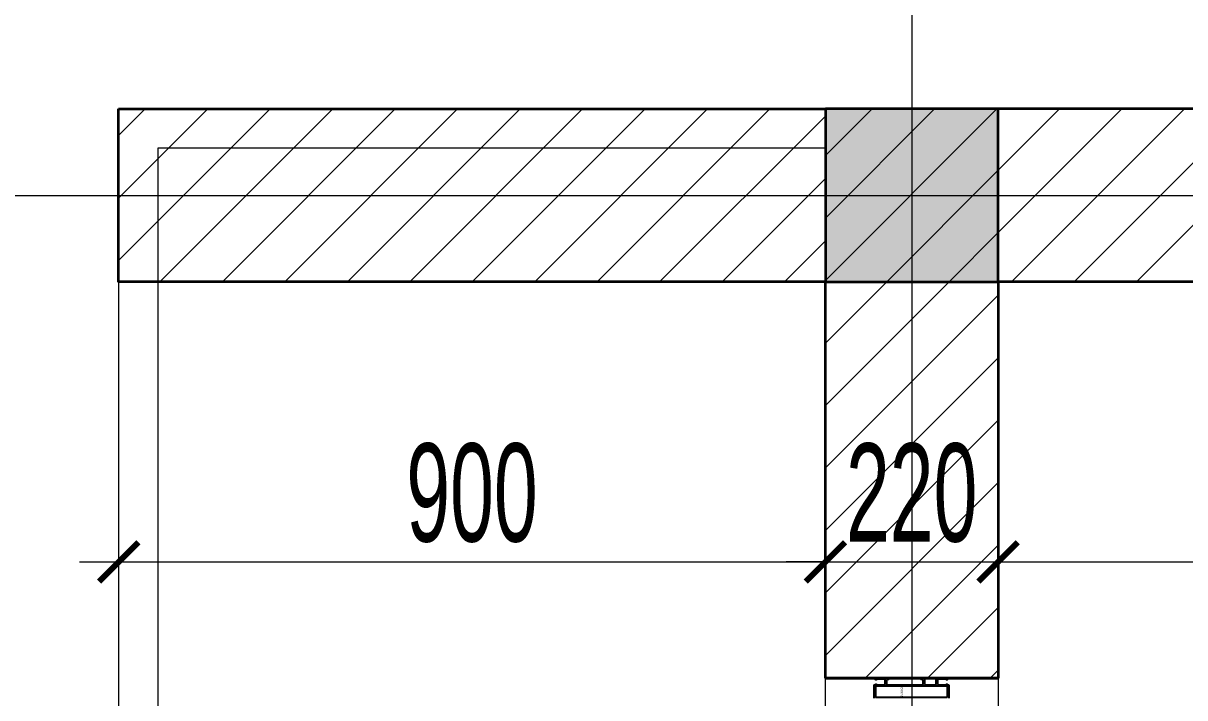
# Model space of a CAD drawing. Header units: millimetres. Extents: x 1336014 to 2939047, y -333549 to -60566.
# Drawn here: x 1446370 to 1447849, y -114922 to -114063 of the extents above; entities that cross this region are included whole.
import ezdxf

# ---------------------------------------------------------------- set-up
doc = ezdxf.new("R2010")
doc.units = ezdxf.units.MM
doc.header["$MEASUREMENT"] = 0
doc.linetypes.add('CENTER2', pattern=[1.125, 0.75, -0.125, 0.125, -0.125])
for name, color, linetype, lineweight in [('01.Cut', 255, 'Continuous', 35), ('02.Thay', 145, 'Continuous', 15), ('06.betong', 2, 'Continuous', 35), ('08.Dim', 156, 'Continuous', 15), ('09.Hatch', 250, 'Continuous', 5), ('10.truc', 250, 'CENTER2', 20), ('Nhôm', 4, 'Continuous', 20)]:
    doc.layers.add(name, color=color, linetype=linetype, lineweight=lineweight)
doc.layers.add('Dim and mark text', color=241, linetype='Continuous')
doc.styles.add('(Mark cn big5)', font='', dxfattribs={"height": 9})
doc.styles.add('TT5_Text Dim', font='hoatbif.shx', dxfattribs={"width": 0.6})
doc.styles.get('(Mark cn big5)').set_extended_font_data('经典宋体繁')
doc.dimstyles.new('TT5_Dim 1-50', dxfattribs={"dimscale": 50, "dimtxt": 2.5, "dimasz": 1, "dimexe": 1, "dimexo": 0.5, "dimgap": 0.5, "dimtad": 1, "dimdec": 0, "dimzin": 0, "dimdsep": 46, "dimtxsty": 'TT5_Text Dim', "dimblk": 'ARCHTICK', "dimcen": 0, "dimdle": 1, "dimclrd": 256, "dimclre": 256, "dimclrt": 1, "dimadec": 0, "dimazin": 0, "dimtfac": 0.015, "dimtdec": 0, "dimtix": 1, "dimtmove": 2, "dimatfit": 3, "dimldrblk": 'DOT', "dimfxl": 1, "dimtolj": 1, "dimtzin": 0, "dimlwd": -1, "dimlwe": -1, "dimarcsym": 1})

# ---------------------------------------------------------------- blocks, each defined once
blk = doc.blocks.new('DFGFH')
h = blk.add_hatch(color=256)
h.dxf.hatch_style = 1
h.paths.add_polyline_path([(15438.1, 12136.8), (15658.1, 12136.8), (15658.1, 12356.8), (15438.1, 12356.8)])
blk.add_lwpolyline([(15438.1, 12136.8), (15658.1, 12136.8), (15658.1, 12356.8), (15438.1, 12356.8)], close=True)
blk = doc.blocks.new('\xadqerqw')
at = {"layer": 'Nhôm', "lineweight": 25}
blk.add_lwpolyline([(478510.9, -42492.6), (478510.9, -42476.1, -0.414214), (478511.4, -42475.6), (478512.6, -42475.6), (478512.6, -42475.2, -0.414214), (478513.1, -42474.7), (478513.3, -42474.7, -0.414214), (478513.8, -42475.2), (478513.8, -42475.8), (478516.1, -42475.8), (478516.1, -42475.6), (478523.7, -42475.6, 0.414214), (478525.2, -42474.1), (478525.2, -42470.1, 0.414214), (478523.7, -42468.6), (478516.1, -42468.6), (478516.1, -42468.4), (478513.8, -42468.4), (478513.8, -42469, -0.414214), (478513.3, -42469.5), (478513.1, -42469.5, -0.414214), (478512.6, -42469), (478512.6, -42467.6, -0.414214), (478513.1, -42467.1), (478528.9, -42467.1, -0.414214), (478529.4, -42467.6), (478529.4, -42468.6, -0.414214), (478528.9, -42469.1), (478527.4, -42469.1, 0.414214), (478526.9, -42469.6), (478526.9, -42475.1, 0.414214), (478527.4, -42475.6), (478541.4, -42475.6), (478541.7, -42475.9), (478542, -42475.6), (478558.1, -42475.6), (478558.4, -42475.9), (478558.7, -42475.6), (478572.7, -42475.6, 0.414214), (478573.2, -42475.1), (478573.2, -42469.6, 0.414214), (478572.7, -42469.1), (478571.2, -42469.1, -0.414214), (478570.7, -42468.6), (478570.7, -42467.6, -0.414214), (478571.2, -42467.1), (478574.4, -42467.1, -0.414214), (478574.9, -42467.6), (478574.9, -42474.1, 0.414214), (478576.4, -42475.6), (478588.4, -42475.6, 0.414214), (478589.9, -42474.1), (478589.9, -42470.1, -0.414214), (478592.9, -42467.1), (478603.7, -42467.1, -0.414214), (478604.2, -42467.6), (478604.2, -42469, -0.414214), (478603.7, -42469.5), (478603.5, -42469.5, -0.414214), (478603, -42469), (478603, -42468.4), (478600.7, -42468.4), (478600.7, -42468.6), (478593.1, -42468.6, 0.414214), (478591.6, -42470.1), (478591.6, -42474.1, 0.414214), (478593.1, -42475.6), (478600.7, -42475.6), (478600.7, -42475.8), (478603, -42475.8), (478603, -42475.2, -0.414214), (478603.5, -42474.7), (478603.7, -42474.7, -0.414214), (478604.2, -42475.2), (478604.2, -42475.6), (478605.4, -42475.6, -0.414214), (478605.9, -42476.1), (478605.9, -42492.6, -0.414214)], format="xyb", dxfattribs=at)
blk.add_lwpolyline([(478603.7, -42491.4, 0.414214), (478604.2, -42490.9), (478604.2, -42477.8, 0.414214), (478603.7, -42477.3), (478513.1, -42477.3, 0.414214), (478512.6, -42477.8), (478512.6, -42490.9, 0.414214), (478513.1, -42491.4)], format="xyb", close=True, dxfattribs=at)
at = {"layer": 'Dim and mark text', "insert": (478546.2, -42477.2), "char_height": 3, "attachment_point": 4, "rotation": 270, "style": '(Mark cn big5)'}
blk.add_mtext('{\\fVNI-Franko|b0|i0|c0|p2; \\fVNI-Times|b0|i0|c0|p2;D1873}', dxfattribs=at)
blk = doc.blocks.new('_ARCHTICK')
at = {"const_width": 0.15}
blk.add_lwpolyline([(-0.5, -0.5), (0.5, 0.5)], dxfattribs=at)
blk = doc.blocks.new('*D355')
at = {"layer": '08.Dim', "transparency": 16777216}
for p, q in [((1446491.1, -114524.7), (1446491.1, -114798.8)), ((1447391.1, -114524.7), (1447391.1, -114798.8)), ((1446441.1, -114748.8), (1447441.1, -114748.8))]:
    blk.add_line(p, q, dxfattribs=at)
at = {"layer": 'Defpoints', "color": 0, "transparency": 16777216}
for p in [(1446491.1, -114499.7), (1447391.1, -114499.7), (1447391.1, -114748.8)]:
    blk.add_point(p, dxfattribs=at)
at = {"layer": '08.Dim', "transparency": 16777216, "xscale": 50, "yscale": 50, "zscale": 50, "rotation": 180}
blk.add_blockref('_ARCHTICK', (1446491.1, -114748.8), dxfattribs=at)
at = {"layer": '08.Dim', "transparency": 16777216, "xscale": 50, "yscale": 50, "zscale": 50}
blk.add_blockref('_ARCHTICK', (1447391.1, -114748.8), dxfattribs=at)
at = {"layer": '08.Dim', "color": 1, "transparency": 16777216, "insert": (1446941.1, -114661.3), "char_height": 125, "attachment_point": 5, "style": 'TT5_Text Dim'}
blk.add_mtext('\\A1;900', dxfattribs=at)
blk = doc.blocks.new('_DOT')
blk.add_line((-0.5, 0), (-1, 0))
at = {"const_width": 0.5}
blk.add_lwpolyline([(-0.25, 0, 1), (0.25, 0, 1)], format="xyb", close=True, dxfattribs=at)
blk = doc.blocks.new('*D356')
at = {"layer": '08.Dim', "transparency": 16777216}
for p, q in [((1447391.1, -114524.7), (1447391.1, -114798.8)), ((1447611.1, -114570.8), (1447611.1, -114798.8)), ((1447391.1, -114748.8), (1447341.1, -114748.8)), ((1447391.1, -114748.8), (1447611.1, -114748.8)), ((1447611.1, -114748.8), (1447661.1, -114748.8))]:
    blk.add_line(p, q, dxfattribs=at)
at = {"layer": 'Defpoints', "color": 0, "transparency": 16777216}
for p in [(1447391.1, -114499.7), (1447611.1, -114545.8), (1447611.1, -114748.8)]:
    blk.add_point(p, dxfattribs=at)
at = {"layer": '08.Dim', "transparency": 16777216, "xscale": 50, "yscale": 50, "zscale": 50}
blk.add_blockref('_ARCHTICK', (1447391.1, -114748.8), dxfattribs=at)
at = {"layer": '08.Dim', "transparency": 16777216, "xscale": 50, "yscale": 50, "zscale": 50, "rotation": 180}
blk.add_blockref('_ARCHTICK', (1447611.1, -114748.8), dxfattribs=at)
at = {"layer": '08.Dim', "color": 1, "transparency": 16777216, "insert": (1447501.1, -114661.3), "char_height": 125, "attachment_point": 5, "style": 'TT5_Text Dim'}
blk.add_mtext('\\A1;220', dxfattribs=at)
blk = doc.blocks.new('*D357')
at = {"layer": '08.Dim', "transparency": 16777216}
for p, q in [((1447611.1, -114570.8), (1447611.1, -114798.8)), ((1449581.5, -114617.6), (1449581.5, -114798.8)), ((1447561.1, -114748.8), (1449631.5, -114748.8))]:
    blk.add_line(p, q, dxfattribs=at)
at = {"layer": 'Defpoints', "color": 0, "transparency": 16777216}
for p in [(1447611.1, -114545.8), (1449581.5, -114592.6), (1449581.5, -114748.8)]:
    blk.add_point(p, dxfattribs=at)
at = {"layer": '08.Dim', "transparency": 16777216, "xscale": 50, "yscale": 50, "zscale": 50, "rotation": 180}
blk.add_blockref('_ARCHTICK', (1447611.1, -114748.8), dxfattribs=at)
at = {"layer": '08.Dim', "transparency": 16777216, "xscale": 50, "yscale": 50, "zscale": 50}
blk.add_blockref('_ARCHTICK', (1449581.5, -114748.8), dxfattribs=at)
at = {"layer": '08.Dim', "color": 1, "transparency": 16777216, "insert": (1448596.3, -114661.3), "char_height": 125, "attachment_point": 5, "style": 'TT5_Text Dim'}
blk.add_mtext('\\A1;1970', dxfattribs=at)

msp = doc.modelspace()

# ---------------------------------------------------------------- hatches: boundary and pattern name
at = {"layer": '09.Hatch', "ltscale": 50}
h = msp.add_hatch(dxfattribs=at)
h.set_pattern_fill('TUONGXAY', color=256, scale=450, style=0)
h.set_pattern_definition([(45, (55085.827, -11591.81), (-39.7747564, 39.7747564), [])])
h.paths.add_polyline_path([(1446491.1, -114172), (1447391.1, -114172), (1447391.1, -114392), (1446491.1, -114392)])
h = msp.add_hatch(dxfattribs=at)
h.set_pattern_fill('TUONGXAY', color=256, scale=450, style=0)
h.set_pattern_definition([(45, (907983.08, -82076.24), (-39.7747564, 39.7747564), [])])
h.paths.add_polyline_path([(1462391.1, -114172), (1447391.1, -114172), (1447391.1, -114392), (1447391.1, -114896.8), (1447611.1, -114896.8), (1447611.1, -114392), (1449582.5, -114392), (1449582.5, -117152), (1452480.1, -117152), (1452480.1, -117042), (1449692.5, -117042), (1449692.5, -114392), (1453520.1, -114392), (1453520.1, -117042), (1453410.1, -117042), (1453410.1, -117152), (1453630.1, -117152), (1453630.1, -114392), (1456992.1, -114392), (1456992.1, -117022), (1457102.1, -117022), (1457102.1, -114536.6), (1458380.1, -114536.6), (1458380.1, -116912), (1457850.1, -116912), (1457850.1, -117022), (1458490.1, -117022), (1458490.1, -114392), (1462171.1, -114392), (1462171.1, -114972), (1462391.1, -114972)])
h.paths.add_polyline_path([(1458380.1, -114392), (1458380.1, -114481.6), (1457102.1, -114481.6), (1457102.1, -114392)], flags=16)

# ---------------------------------------------------------------- linework, layer by layer
at = {"layer": '01.Cut'}
msp.add_lwpolyline([(1446491.1, -114172), (1447391.1, -114172), (1447391.1, -114392), (1446491.1, -114392)], close=True, dxfattribs=at)
for points in [[(1462391.1, -114172), (1447391.1, -114172), (1447391.1, -114392)], [(1447391.1, -114896.8), (1447391.1, -114392)], [(1449582.5, -114392), (1447611.1, -114392), (1447611.1, -114392)], [(1447611.1, -114392), (1447611.1, -114896.8)], [(1447611.1, -114896.8), (1447391.1, -114896.8)], [(1447391.1, -114896.8), (1447611.1, -114896.8)]]:
    msp.add_lwpolyline(points, dxfattribs=at)
at = {"layer": '02.Thay'}
for points in [[(1447391.1, -114172), (1446491.1, -114172), (1446491.1, -118062), (1446491.1, -118172), (1447391.1, -118172)], [(1447391.1, -114222), (1446541.1, -114222), (1446541.1, -118062), (1446541.1, -118122), (1447391.1, -118122)]]:
    msp.add_lwpolyline(points, dxfattribs=at)
msp.add_lwpolyline([(1447391.1, -114896.8), (1447611.1, -114896.8), (1447611.1, -116697.2), (1447391.1, -116697.2)], close=True, dxfattribs=at)
at = {"layer": '10.truc'}
for p, q in [((1447501.1, -112043.2), (1447501.1, -129023)), ((1444203.1, -114282), (1464992.9, -114282))]:
    msp.add_line(p, q, dxfattribs=at)

# ---------------------------------------------------------------- block references
at = {"layer": '02.Thay'}
msp.add_blockref('\xadqerqw', (968942.3, -72429.7), dxfattribs=at)
at = {"layer": '06.betong'}
msp.add_blockref('DFGFH', (1431953, -126528.8), dxfattribs=at)

# ---------------------------------------------------------------- dimensions: what is measured, and where the dimension line sits
at = {"layer": '08.Dim'}
for base, p1, p2, picture, middle in [((1447391.1, -114748.8), (1446491.1, -114499.7), (1447391.1, -114499.7), '*D355', (1446941.1, -114661.3)), ((1447611.1, -114748.8), (1447391.1, -114499.7), (1447611.1, -114545.8), '*D356', (1447501.1, -114661.3)), ((1449581.5, -114748.8), (1447611.1, -114545.8), (1449581.5, -114592.6), '*D357', (1448596.3, -114661.3))]:
    dim = msp.add_linear_dim(base=base, p1=p1, p2=p2, dimstyle='TT5_Dim 1-50', dxfattribs=at)
    dim.commit()
    dim.dimension.update_dxf_attribs({"geometry": picture, "text_midpoint": middle})

doc.saveas('drawing.dxf')
